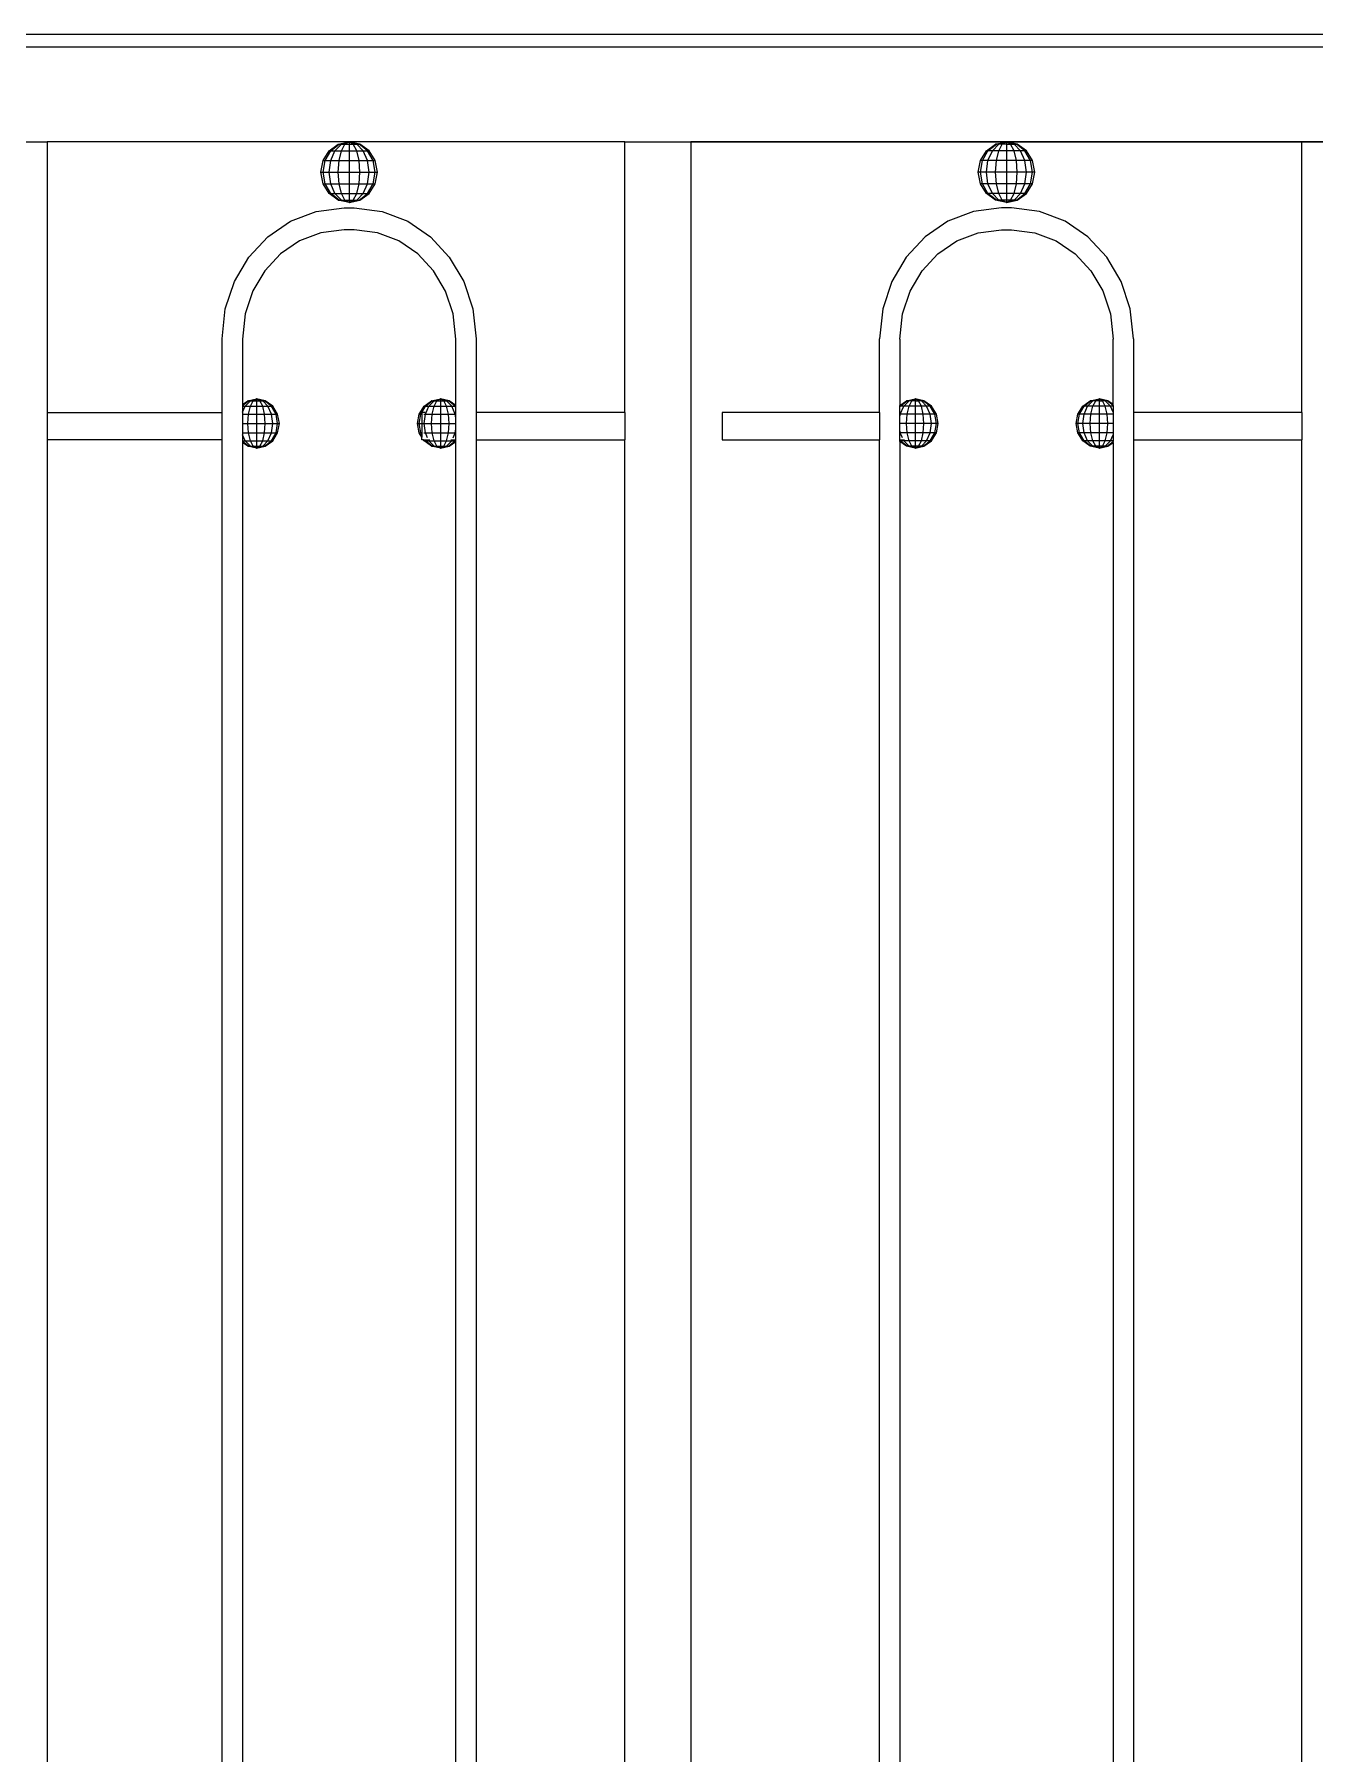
# Model space of a CAD drawing. Header units: millimetres. Extents: x 1832547 to 2001569, y -558009 to -417808.
# Drawn here: x 1950629 to 1951106, y -523340 to -522700 of the extents above; entities that cross this region are included whole.
import ezdxf

# ---------------------------------------------------------------- set-up
doc = ezdxf.new("R2010")
doc.units = ezdxf.units.MM
doc.header["$MEASUREMENT"] = 0
doc.layers.add('CA_manh 08', color=8, linetype='CONTINUOUS', lineweight=9)

msp = doc.modelspace()

# ---------------------------------------------------------------- linework, layer by layer
at = {"layer": 'CA_manh 08'}
for p, q in [((1954544.86, -522700.23), (1949274.75, -522700.23)), ((1949274.75, -522704.81), (1954544.86, -522704.81)), ((1950624.47, -522740.23), (1950633.93, -522740.23)), ((1950746.39, -522740.23), (1950633.93, -522740.23)), ((1950633.93, -522740.23), (1950633.93, -522841)), ((1950738.96, -522743.53), (1950742.37, -522741.09)), ((1950739.52, -522743.53), (1950742.67, -522741.09)), ((1950741.13, -522743.53), (1950743.55, -522741.09)), ((1950742.37, -522741.09), (1950746.39, -522740.23)), ((1950742.37, -522741.09), (1950742.67, -522741.09)), ((1950742.67, -522741.09), (1950746.39, -522740.23)), ((1950742.67, -522741.09), (1950743.55, -522741.09)), ((1950743.55, -522741.09), (1950746.39, -522740.23)), ((1950743.55, -522741.09), (1950744.85, -522741.09)), ((1950743.55, -522743.53), (1950744.85, -522741.09)), ((1950744.85, -522741.09), (1950746.39, -522740.23)), ((1950744.85, -522741.09), (1950746.39, -522741.09)), ((1950746.39, -522740.23), (1950746.39, -522741.09)), ((1950747.93, -522741.09), (1950746.39, -522740.23)), ((1950749.24, -522741.09), (1950746.39, -522740.23)), ((1950750.11, -522741.09), (1950746.39, -522740.23)), ((1950750.42, -522741.09), (1950746.39, -522740.23)), ((1950849.1, -522740.23), (1950746.39, -522740.23)), ((1950746.39, -522741.09), (1950747.93, -522741.09)), ((1950746.39, -522741.09), (1950746.39, -522743.53)), ((1950747.93, -522741.09), (1950749.24, -522741.09)), ((1950749.24, -522743.53), (1950747.93, -522741.09)), ((1950749.24, -522741.09), (1950750.11, -522741.09)), ((1950751.65, -522743.53), (1950749.24, -522741.09)), ((1950750.11, -522741.09), (1950750.42, -522741.09)), ((1950753.26, -522743.53), (1950750.11, -522741.09)), ((1950753.83, -522743.53), (1950750.42, -522741.09)), ((1950849.1, -522841), (1950849.1, -522740.23)), ((1950849.1, -522740.23), (1953667.69, -522740.23)), ((1950873.61, -522740.23), (1950873.61, -523473.59)), ((1950991.14, -522740.23), (1950873.61, -522740.23)), ((1950983.71, -522743.53), (1950987.12, -522741.09)), ((1950984.27, -522743.53), (1950987.43, -522741.09)), ((1950985.89, -522743.53), (1950988.3, -522741.09)), ((1950987.12, -522741.09), (1950991.14, -522740.23)), ((1950987.43, -522741.09), (1950987.12, -522741.09)), ((1950987.43, -522741.09), (1950991.14, -522740.23)), ((1950988.3, -522741.09), (1950987.43, -522741.09)), ((1950988.3, -522741.09), (1950991.14, -522740.23)), ((1950989.6, -522741.09), (1950988.3, -522741.09)), ((1950988.3, -522743.53), (1950989.6, -522741.09)), ((1950989.6, -522741.09), (1950991.14, -522740.23)), ((1950991.14, -522741.09), (1950989.6, -522741.09)), ((1950991.14, -522740.23), (1950991.14, -522741.09)), ((1950992.68, -522741.09), (1950991.14, -522740.23)), ((1950993.99, -522741.09), (1950991.14, -522740.23)), ((1950994.86, -522741.09), (1950991.14, -522740.23)), ((1950995.17, -522741.09), (1950991.14, -522740.23)), ((1951101.16, -522740.23), (1950991.14, -522740.23)), ((1950991.14, -522741.09), (1950992.68, -522741.09)), ((1950991.14, -522741.09), (1950991.14, -522743.53)), ((1950992.68, -522741.09), (1950993.99, -522741.09)), ((1950993.99, -522743.53), (1950992.68, -522741.09)), ((1950993.99, -522741.09), (1950994.86, -522741.09)), ((1950996.4, -522743.53), (1950993.99, -522741.09)), ((1950994.86, -522741.09), (1950995.17, -522741.09)), ((1950998.01, -522743.53), (1950994.86, -522741.09)), ((1950998.58, -522743.53), (1950995.17, -522741.09)), ((1951110.62, -522740.23), (1951101.16, -522740.23)), ((1951101.16, -522841), (1951101.16, -522740.23)), ((1950735.88, -522751.52), (1950736.68, -522747.2)), ((1950736.68, -522747.2), (1950738.96, -522743.53)), ((1950736.68, -522747.2), (1950737.42, -522747.2)), ((1950736.68, -522751.52), (1950737.42, -522747.2)), ((1950737.42, -522747.2), (1950739.52, -522743.53)), ((1950737.42, -522747.2), (1950739.52, -522747.2)), ((1950738.96, -522743.53), (1950739.52, -522743.53)), ((1950738.96, -522751.52), (1950739.52, -522747.2)), ((1950739.52, -522743.53), (1950741.13, -522743.53)), ((1950739.52, -522747.2), (1950741.13, -522743.53)), ((1950739.52, -522747.2), (1950742.67, -522747.2)), ((1950741.13, -522743.53), (1950743.55, -522743.53)), ((1950742.37, -522751.52), (1950742.67, -522747.2)), ((1950742.67, -522747.2), (1950743.55, -522743.53)), ((1950742.67, -522747.2), (1950746.39, -522747.2)), ((1950743.55, -522743.53), (1950746.39, -522743.53)), ((1950746.39, -522743.53), (1950749.24, -522743.53)), ((1950746.39, -522743.53), (1950746.39, -522747.2)), ((1950746.39, -522747.2), (1950750.11, -522747.2)), ((1950746.39, -522747.2), (1950746.39, -522751.52)), ((1950749.24, -522743.53), (1950751.65, -522743.53)), ((1950750.11, -522747.2), (1950749.24, -522743.53)), ((1950750.11, -522747.2), (1950753.26, -522747.2)), ((1950750.42, -522751.52), (1950750.11, -522747.2)), ((1950751.65, -522743.53), (1950753.26, -522743.53)), ((1950753.26, -522747.2), (1950751.65, -522743.53)), ((1950753.26, -522743.53), (1950753.83, -522743.53)), ((1950755.37, -522747.2), (1950753.26, -522743.53)), ((1950753.26, -522747.2), (1950755.37, -522747.2)), ((1950753.83, -522751.52), (1950753.26, -522747.2)), ((1950756.11, -522747.2), (1950753.83, -522743.53)), ((1950755.37, -522747.2), (1950756.11, -522747.2)), ((1950756.11, -522751.52), (1950755.37, -522747.2)), ((1950756.91, -522751.52), (1950756.11, -522747.2)), ((1950980.63, -522751.52), (1950981.43, -522747.2)), ((1950981.43, -522747.2), (1950983.71, -522743.53)), ((1950982.17, -522747.2), (1950981.43, -522747.2)), ((1950981.43, -522751.52), (1950982.17, -522747.2)), ((1950982.17, -522747.2), (1950984.27, -522743.53)), ((1950984.27, -522747.2), (1950982.17, -522747.2)), ((1950984.27, -522743.53), (1950983.71, -522743.53)), ((1950983.71, -522751.52), (1950984.27, -522747.2)), ((1950985.89, -522743.53), (1950984.27, -522743.53)), ((1950984.27, -522747.2), (1950985.89, -522743.53)), ((1950987.43, -522747.2), (1950984.27, -522747.2)), ((1950988.3, -522743.53), (1950985.89, -522743.53)), ((1950987.12, -522751.52), (1950987.43, -522747.2)), ((1950987.43, -522747.2), (1950988.3, -522743.53)), ((1950991.14, -522747.2), (1950987.43, -522747.2)), ((1950991.14, -522743.53), (1950988.3, -522743.53)), ((1950993.99, -522743.53), (1950991.14, -522743.53)), ((1950991.14, -522743.53), (1950991.14, -522747.2)), ((1950994.86, -522747.2), (1950991.14, -522747.2)), ((1950991.14, -522747.2), (1950991.14, -522751.52)), ((1950996.4, -522743.53), (1950993.99, -522743.53)), ((1950994.86, -522747.2), (1950993.99, -522743.53)), ((1950998.01, -522747.2), (1950994.86, -522747.2)), ((1950995.17, -522751.52), (1950994.86, -522747.2)), ((1950998.01, -522743.53), (1950996.4, -522743.53)), ((1950998.01, -522747.2), (1950996.4, -522743.53)), ((1950998.58, -522743.53), (1950998.01, -522743.53)), ((1951000.12, -522747.2), (1950998.01, -522743.53)), ((1951000.12, -522747.2), (1950998.01, -522747.2)), ((1950998.58, -522751.52), (1950998.01, -522747.2)), ((1951000.86, -522747.2), (1950998.58, -522743.53)), ((1951000.86, -522747.2), (1951000.12, -522747.2)), ((1951000.86, -522751.52), (1951000.12, -522747.2)), ((1951001.66, -522751.52), (1951000.86, -522747.2)), ((1950735.88, -522751.52), (1950736.68, -522751.52)), ((1950736.68, -522755.84), (1950735.88, -522751.52)), ((1950736.68, -522751.52), (1950738.96, -522751.52)), ((1950737.42, -522755.84), (1950736.68, -522751.52)), ((1950738.96, -522751.52), (1950742.37, -522751.52)), ((1950739.52, -522755.84), (1950738.96, -522751.52)), ((1950742.37, -522751.52), (1950746.39, -522751.52)), ((1950742.67, -522755.84), (1950742.37, -522751.52)), ((1950746.39, -522751.52), (1950750.42, -522751.52)), ((1950746.39, -522751.52), (1950746.39, -522755.84)), ((1950750.11, -522755.84), (1950750.42, -522751.52)), ((1950750.42, -522751.52), (1950753.83, -522751.52)), ((1950753.26, -522755.84), (1950753.83, -522751.52)), ((1950753.83, -522751.52), (1950756.11, -522751.52)), ((1950755.37, -522755.84), (1950756.11, -522751.52)), ((1950756.11, -522751.52), (1950756.91, -522751.52)), ((1950756.11, -522755.84), (1950756.91, -522751.52)), ((1950981.43, -522751.52), (1950980.63, -522751.52)), ((1950981.43, -522755.84), (1950980.63, -522751.52)), ((1950983.71, -522751.52), (1950981.43, -522751.52)), ((1950982.17, -522755.84), (1950981.43, -522751.52)), ((1950987.12, -522751.52), (1950983.71, -522751.52)), ((1950984.27, -522755.84), (1950983.71, -522751.52)), ((1950991.14, -522751.52), (1950987.12, -522751.52)), ((1950987.43, -522755.84), (1950987.12, -522751.52)), ((1950995.17, -522751.52), (1950991.14, -522751.52)), ((1950991.14, -522751.52), (1950991.14, -522755.84)), ((1950994.86, -522755.84), (1950995.17, -522751.52)), ((1950998.58, -522751.52), (1950995.17, -522751.52)), ((1950998.01, -522755.84), (1950998.58, -522751.52)), ((1951000.86, -522751.52), (1950998.58, -522751.52)), ((1951000.12, -522755.84), (1951000.86, -522751.52)), ((1951001.66, -522751.52), (1951000.86, -522751.52)), ((1951000.86, -522755.84), (1951001.66, -522751.52)), ((1950736.68, -522755.84), (1950737.42, -522755.84)), ((1950738.96, -522759.51), (1950736.68, -522755.84)), ((1950737.42, -522755.84), (1950739.52, -522755.84)), ((1950739.52, -522759.51), (1950737.42, -522755.84)), ((1950739.52, -522759.51), (1950738.96, -522759.51)), ((1950742.37, -522761.96), (1950738.96, -522759.51)), ((1950739.52, -522755.84), (1950742.67, -522755.84)), ((1950741.13, -522759.51), (1950739.52, -522755.84)), ((1950739.52, -522759.51), (1950741.13, -522759.51)), ((1950742.67, -522761.96), (1950739.52, -522759.51)), ((1950741.13, -522759.51), (1950743.55, -522759.51)), ((1950743.55, -522761.96), (1950741.13, -522759.51)), ((1950742.67, -522755.84), (1950746.39, -522755.84)), ((1950743.55, -522759.51), (1950742.67, -522755.84)), ((1950743.55, -522759.51), (1950746.39, -522759.51)), ((1950744.85, -522761.96), (1950743.55, -522759.51)), ((1950746.39, -522755.84), (1950750.11, -522755.84)), ((1950746.39, -522755.84), (1950746.39, -522759.51)), ((1950746.39, -522759.51), (1950749.24, -522759.51)), ((1950746.39, -522759.51), (1950746.39, -522761.96)), ((1950747.93, -522761.96), (1950749.24, -522759.51)), ((1950749.24, -522759.51), (1950750.11, -522755.84)), ((1950749.24, -522759.51), (1950751.65, -522759.51)), ((1950749.24, -522761.96), (1950751.65, -522759.51)), ((1950750.11, -522755.84), (1950753.26, -522755.84)), ((1950750.11, -522761.96), (1950753.26, -522759.51)), ((1950750.42, -522761.96), (1950753.83, -522759.51)), ((1950751.65, -522759.51), (1950753.26, -522755.84)), ((1950751.65, -522759.51), (1950753.26, -522759.51)), ((1950753.26, -522755.84), (1950755.37, -522755.84)), ((1950753.26, -522759.51), (1950755.37, -522755.84)), ((1950753.26, -522759.51), (1950753.83, -522759.51)), ((1950753.83, -522759.51), (1950756.11, -522755.84)), ((1950755.37, -522755.84), (1950756.11, -522755.84)), ((1950982.17, -522755.84), (1950981.43, -522755.84)), ((1950983.71, -522759.51), (1950981.43, -522755.84)), ((1950984.27, -522755.84), (1950982.17, -522755.84)), ((1950984.27, -522759.51), (1950982.17, -522755.84)), ((1950984.27, -522759.51), (1950983.71, -522759.51)), ((1950987.12, -522761.96), (1950983.71, -522759.51)), ((1950987.43, -522755.84), (1950984.27, -522755.84)), ((1950985.89, -522759.51), (1950984.27, -522755.84)), ((1950985.89, -522759.51), (1950984.27, -522759.51)), ((1950987.43, -522761.96), (1950984.27, -522759.51)), ((1950988.3, -522759.51), (1950985.89, -522759.51)), ((1950988.3, -522761.96), (1950985.89, -522759.51)), ((1950991.14, -522755.84), (1950987.43, -522755.84)), ((1950988.3, -522759.51), (1950987.43, -522755.84)), ((1950991.14, -522759.51), (1950988.3, -522759.51)), ((1950989.6, -522761.96), (1950988.3, -522759.51)), ((1950994.86, -522755.84), (1950991.14, -522755.84)), ((1950991.14, -522755.84), (1950991.14, -522759.51)), ((1950993.99, -522759.51), (1950991.14, -522759.51)), ((1950991.14, -522759.51), (1950991.14, -522761.96)), ((1950992.68, -522761.96), (1950993.99, -522759.51)), ((1950993.99, -522759.51), (1950994.86, -522755.84)), ((1950996.4, -522759.51), (1950993.99, -522759.51)), ((1950993.99, -522761.96), (1950996.4, -522759.51)), ((1950998.01, -522755.84), (1950994.86, -522755.84)), ((1950994.86, -522761.96), (1950998.01, -522759.51)), ((1950995.17, -522761.96), (1950998.58, -522759.51)), ((1950996.4, -522759.51), (1950998.01, -522755.84)), ((1950998.01, -522759.51), (1950996.4, -522759.51)), ((1951000.12, -522755.84), (1950998.01, -522755.84)), ((1950998.01, -522759.51), (1951000.12, -522755.84)), ((1950998.58, -522759.51), (1950998.01, -522759.51)), ((1950998.58, -522759.51), (1951000.86, -522755.84)), ((1951000.86, -522755.84), (1951000.12, -522755.84)), ((1950724.54, -522769.81), (1950734.09, -522766.14)), ((1950734.09, -522766.14), (1950744.49, -522764.85)), ((1950742.37, -522761.96), (1950742.67, -522761.96)), ((1950746.39, -522762.82), (1950742.37, -522761.96)), ((1950742.67, -522761.96), (1950743.55, -522761.96)), ((1950746.39, -522762.82), (1950742.67, -522761.96)), ((1950743.55, -522761.96), (1950744.85, -522761.96)), ((1950746.39, -522762.82), (1950743.55, -522761.96)), ((1950744.49, -522764.85), (1950748.28, -522764.85)), ((1950744.85, -522761.96), (1950746.39, -522761.96)), ((1950746.39, -522762.82), (1950744.85, -522761.96)), ((1950746.39, -522761.96), (1950747.93, -522761.96)), ((1950746.39, -522762.82), (1950747.93, -522761.96)), ((1950746.39, -522761.96), (1950746.39, -522762.82)), ((1950746.39, -522762.82), (1950749.24, -522761.96)), ((1950746.39, -522762.82), (1950750.11, -522761.96)), ((1950746.39, -522762.82), (1950750.42, -522761.96)), ((1950747.93, -522761.96), (1950749.24, -522761.96)), ((1950748.28, -522764.85), (1950758.68, -522766.14)), ((1950749.24, -522761.96), (1950750.11, -522761.96)), ((1950750.11, -522761.96), (1950750.42, -522761.96)), ((1950758.68, -522766.14), (1950768.23, -522769.81)), ((1950978.86, -522766.14), (1950969.3, -522769.81)), ((1950989.26, -522764.85), (1950978.86, -522766.14)), ((1950987.43, -522761.96), (1950987.12, -522761.96)), ((1950991.14, -522762.82), (1950987.12, -522761.96)), ((1950988.3, -522761.96), (1950987.43, -522761.96)), ((1950991.14, -522762.82), (1950987.43, -522761.96)), ((1950989.6, -522761.96), (1950988.3, -522761.96)), ((1950991.14, -522762.82), (1950988.3, -522761.96)), ((1950993.04, -522764.85), (1950989.26, -522764.85)), ((1950991.14, -522761.96), (1950989.6, -522761.96)), ((1950991.14, -522762.82), (1950989.6, -522761.96)), ((1950992.68, -522761.96), (1950991.14, -522761.96)), ((1950991.14, -522761.96), (1950991.14, -522762.82)), ((1950991.14, -522762.82), (1950995.17, -522761.96)), ((1950991.14, -522762.82), (1950994.86, -522761.96)), ((1950991.14, -522762.82), (1950993.99, -522761.96)), ((1950991.14, -522762.82), (1950992.68, -522761.96)), ((1950993.99, -522761.96), (1950992.68, -522761.96)), ((1951003.44, -522766.14), (1950993.04, -522764.85)), ((1950994.86, -522761.96), (1950993.99, -522761.96)), ((1950994.86, -522761.96), (1950995.17, -522761.96)), ((1951013, -522769.81), (1951003.44, -522766.14)), ((1950716.11, -522775.57), (1950724.54, -522769.81)), ((1950744.53, -522772.98), (1950735.85, -522774.06)), ((1950748.25, -522772.98), (1950744.53, -522772.98)), ((1950756.92, -522774.06), (1950748.25, -522772.98)), ((1950768.23, -522769.81), (1950776.66, -522775.57)), ((1950969.3, -522769.81), (1950960.87, -522775.57)), ((1950980.61, -522774.06), (1950989.29, -522772.98)), ((1950989.29, -522772.98), (1950993.01, -522772.98)), ((1950993.01, -522772.98), (1951001.68, -522774.06)), ((1951021.43, -522775.57), (1951013, -522769.81)), ((1950709.08, -522783.13), (1950716.11, -522775.57)), ((1950727.88, -522777.12), (1950720.85, -522781.92)), ((1950735.85, -522774.06), (1950727.88, -522777.12)), ((1950764.89, -522777.12), (1950756.92, -522774.06)), ((1950771.92, -522781.92), (1950764.89, -522777.12)), ((1950776.66, -522775.57), (1950783.7, -522783.13)), ((1950960.87, -522775.57), (1950953.84, -522783.13)), ((1950965.61, -522781.92), (1950972.64, -522777.12)), ((1950972.64, -522777.12), (1950980.61, -522774.06)), ((1951001.68, -522774.06), (1951009.65, -522777.12)), ((1951009.65, -522777.12), (1951016.68, -522781.92)), ((1951028.46, -522783.13), (1951021.43, -522775.57)), ((1950703.71, -522792.18), (1950709.08, -522783.13)), ((1950720.85, -522781.92), (1950714.99, -522788.22)), ((1950777.79, -522788.23), (1950771.92, -522781.92)), ((1950783.7, -522783.13), (1950789.06, -522792.18)), ((1950953.84, -522783.13), (1950948.48, -522792.18)), ((1950959.75, -522788.23), (1950965.61, -522781.92)), ((1951016.68, -522781.92), (1951022.55, -522788.22)), ((1951033.82, -522792.18), (1951028.46, -522783.13)), ((1950700.29, -522802.45), (1950703.71, -522792.18)), ((1950714.99, -522788.22), (1950710.51, -522795.77)), ((1950782.26, -522795.78), (1950777.79, -522788.23)), ((1950789.06, -522792.18), (1950792.48, -522802.45)), ((1950948.48, -522792.18), (1950945.06, -522802.45)), ((1950955.28, -522795.78), (1950959.75, -522788.23)), ((1951022.55, -522788.22), (1951027.02, -522795.77)), ((1951037.24, -522802.45), (1951033.82, -522792.18)), ((1950710.51, -522795.77), (1950707.66, -522804.33)), ((1950785.11, -522804.34), (1950782.26, -522795.78)), ((1950952.42, -522804.34), (1950955.28, -522795.78)), ((1951027.02, -522795.77), (1951029.87, -522804.33)), ((1950699.09, -522813.62), (1950700.29, -522802.45)), ((1950707.66, -522804.33), (1950706.66, -522813.65)), ((1950786.11, -522813.65), (1950785.11, -522804.34)), ((1950792.48, -522802.45), (1950793.68, -522813.62)), ((1950945.06, -522802.45), (1950943.86, -522813.62)), ((1950951.42, -522813.65), (1950952.42, -522804.34)), ((1951029.87, -522804.33), (1951030.88, -522813.65)), ((1951038.44, -522813.62), (1951037.24, -522802.45)), ((1950699.09, -522841), (1950699.09, -522813.62)), ((1950706.66, -522813.65), (1950706.66, -522838.1)), ((1950786.11, -522838.46), (1950786.11, -522813.65)), ((1950793.68, -522813.62), (1950793.68, -522841)), ((1950943.86, -522841), (1950943.86, -522813.62)), ((1950951.42, -522813.65), (1950951.42, -522838.46)), ((1951030.88, -522838.1), (1951030.88, -522813.65)), ((1951038.44, -522813.62), (1951038.44, -522841)), ((1950706.66, -522838.41), (1950708.9, -522836.67)), ((1950706.66, -522838.1), (1950708.66, -522836.67)), ((1950707.66, -522838.65), (1950709.61, -522836.67)), ((1950708.66, -522836.67), (1950711.91, -522835.97)), ((1950708.9, -522836.67), (1950708.66, -522836.67)), ((1950708.9, -522836.67), (1950711.91, -522835.97)), ((1950708.9, -522836.67), (1950709.61, -522836.67)), ((1950709.61, -522836.67), (1950711.91, -522835.97)), ((1950709.61, -522836.67), (1950710.67, -522836.67)), ((1950709.61, -522838.65), (1950710.67, -522836.67)), ((1950710.67, -522836.67), (1950711.91, -522835.97)), ((1950710.67, -522836.67), (1950711.91, -522836.67)), ((1950711.91, -522835.97), (1950711.91, -522836.67)), ((1950713.16, -522836.67), (1950711.91, -522835.97)), ((1950714.22, -522836.67), (1950711.91, -522835.97)), ((1950714.92, -522836.67), (1950711.91, -522835.97)), ((1950715.17, -522836.67), (1950711.91, -522835.97)), ((1950711.91, -522836.67), (1950713.16, -522836.67)), ((1950711.91, -522836.67), (1950711.91, -522838.65)), ((1950713.16, -522836.67), (1950714.22, -522836.67)), ((1950714.22, -522838.65), (1950713.16, -522836.67)), ((1950714.22, -522836.67), (1950714.92, -522836.67)), ((1950716.17, -522838.65), (1950714.22, -522836.67)), ((1950714.92, -522836.67), (1950715.17, -522836.67)), ((1950717.47, -522838.65), (1950714.92, -522836.67)), ((1950717.93, -522838.65), (1950715.17, -522836.67)), ((1950774.34, -522838.65), (1950777.1, -522836.67)), ((1950774.8, -522838.65), (1950777.35, -522836.67)), ((1950776.1, -522838.65), (1950778.05, -522836.67)), ((1950777.1, -522836.67), (1950780.36, -522835.97)), ((1950777.35, -522836.67), (1950777.1, -522836.67)), ((1950777.35, -522836.67), (1950780.36, -522835.97)), ((1950777.35, -522836.67), (1950778.05, -522836.67)), ((1950778.05, -522836.67), (1950780.36, -522835.97)), ((1950778.05, -522836.67), (1950779.11, -522836.67)), ((1950778.05, -522838.65), (1950779.11, -522836.67)), ((1950779.11, -522836.67), (1950780.36, -522835.97)), ((1950779.11, -522836.67), (1950780.36, -522836.67)), ((1950780.36, -522835.97), (1950780.36, -522836.67)), ((1950781.6, -522836.67), (1950780.36, -522835.97)), ((1950782.66, -522836.67), (1950780.36, -522835.97)), ((1950783.37, -522836.67), (1950780.36, -522835.97)), ((1950783.62, -522836.67), (1950780.36, -522835.97)), ((1950780.36, -522836.67), (1950781.6, -522836.67)), ((1950780.36, -522836.67), (1950780.36, -522838.65)), ((1950781.6, -522836.67), (1950782.66, -522836.67)), ((1950782.66, -522838.65), (1950781.6, -522836.67)), ((1950782.66, -522836.67), (1950783.37, -522836.67)), ((1950784.61, -522838.65), (1950782.66, -522836.67)), ((1950783.37, -522836.67), (1950783.62, -522836.67)), ((1950785.92, -522838.65), (1950783.37, -522836.67)), ((1950786.11, -522838.46), (1950783.62, -522836.67)), ((1950951.42, -522838.46), (1950953.92, -522836.67)), ((1950951.62, -522838.65), (1950954.17, -522836.67)), ((1950952.92, -522838.65), (1950954.87, -522836.67)), ((1950953.92, -522836.67), (1950957.18, -522835.97)), ((1950954.17, -522836.67), (1950953.92, -522836.67)), ((1950954.17, -522836.67), (1950957.18, -522835.97)), ((1950954.87, -522836.67), (1950954.17, -522836.67)), ((1950954.87, -522836.67), (1950957.18, -522835.97)), ((1950955.93, -522836.67), (1950954.87, -522836.67)), ((1950954.87, -522838.65), (1950955.93, -522836.67)), ((1950955.93, -522836.67), (1950957.18, -522835.97)), ((1950957.18, -522836.67), (1950955.93, -522836.67)), ((1950957.18, -522835.97), (1950957.18, -522836.67)), ((1950958.42, -522836.67), (1950957.18, -522835.97)), ((1950960.44, -522836.67), (1950957.18, -522835.97)), ((1950960.19, -522836.67), (1950957.18, -522835.97)), ((1950959.48, -522836.67), (1950957.18, -522835.97)), ((1950957.18, -522836.67), (1950958.42, -522836.67)), ((1950957.18, -522836.67), (1950957.18, -522838.65)), ((1950959.48, -522836.67), (1950958.42, -522836.67)), ((1950959.48, -522838.65), (1950958.42, -522836.67)), ((1950960.19, -522836.67), (1950959.48, -522836.67)), ((1950961.43, -522838.65), (1950959.48, -522836.67)), ((1950960.44, -522836.67), (1950960.19, -522836.67)), ((1950962.74, -522838.65), (1950960.19, -522836.67)), ((1950963.2, -522838.65), (1950960.44, -522836.67)), ((1951019.6, -522838.65), (1951022.36, -522836.67)), ((1951020.06, -522838.65), (1951022.61, -522836.67)), ((1951021.37, -522838.65), (1951023.32, -522836.67)), ((1951022.36, -522836.67), (1951025.62, -522835.97)), ((1951022.61, -522836.67), (1951022.36, -522836.67)), ((1951022.61, -522836.67), (1951025.62, -522835.97)), ((1951023.32, -522836.67), (1951022.61, -522836.67)), ((1951023.32, -522836.67), (1951025.62, -522835.97)), ((1951024.38, -522836.67), (1951023.32, -522836.67)), ((1951023.32, -522838.65), (1951024.38, -522836.67)), ((1951024.38, -522836.67), (1951025.62, -522835.97)), ((1951025.62, -522836.67), (1951024.38, -522836.67)), ((1951025.62, -522835.97), (1951025.62, -522836.67)), ((1951026.87, -522836.67), (1951025.62, -522835.97)), ((1951028.88, -522836.67), (1951025.62, -522835.97)), ((1951028.63, -522836.67), (1951025.62, -522835.97)), ((1951027.93, -522836.67), (1951025.62, -522835.97)), ((1951025.62, -522836.67), (1951026.87, -522836.67)), ((1951025.62, -522836.67), (1951025.62, -522838.65)), ((1951027.93, -522836.67), (1951026.87, -522836.67)), ((1951027.93, -522838.65), (1951026.87, -522836.67)), ((1951028.63, -522836.67), (1951027.93, -522836.67)), ((1951029.88, -522838.65), (1951027.93, -522836.67)), ((1951028.88, -522836.67), (1951028.63, -522836.67)), ((1951030.88, -522838.41), (1951028.63, -522836.67)), ((1951030.88, -522838.1), (1951028.88, -522836.67)), ((1950633.93, -522841), (1950699.09, -522841)), ((1950633.93, -522841), (1950633.93, -522851.16)), ((1950699.09, -522851.16), (1950699.09, -522841)), ((1950706.66, -522838.1), (1950706.66, -522838.41)), ((1950706.66, -522838.41), (1950706.66, -522838.65)), ((1950706.66, -522838.65), (1950707.66, -522838.65)), ((1950706.66, -522840.92), (1950707.66, -522838.65)), ((1950706.66, -522838.65), (1950706.66, -522840.92)), ((1950706.66, -522840.92), (1950706.66, -522841.62)), ((1950706.66, -522841.62), (1950708.9, -522841.62)), ((1950706.66, -522841.62), (1950706.66, -522845.12)), ((1950707.66, -522838.65), (1950709.61, -522838.65)), ((1950708.66, -522845.12), (1950708.9, -522841.62)), ((1950708.9, -522841.62), (1950709.61, -522838.65)), ((1950708.9, -522841.62), (1950711.91, -522841.62)), ((1950709.61, -522838.65), (1950711.91, -522838.65)), ((1950711.91, -522838.65), (1950714.22, -522838.65)), ((1950711.91, -522838.65), (1950711.91, -522841.62)), ((1950711.91, -522841.62), (1950714.92, -522841.62)), ((1950711.91, -522841.62), (1950711.91, -522845.12)), ((1950714.22, -522838.65), (1950716.17, -522838.65)), ((1950714.92, -522841.62), (1950714.22, -522838.65)), ((1950714.92, -522841.62), (1950717.47, -522841.62)), ((1950715.17, -522845.12), (1950714.92, -522841.62)), ((1950716.17, -522838.65), (1950717.47, -522838.65)), ((1950717.47, -522841.62), (1950716.17, -522838.65)), ((1950717.47, -522838.65), (1950717.93, -522838.65)), ((1950719.18, -522841.62), (1950717.47, -522838.65)), ((1950717.47, -522841.62), (1950719.18, -522841.62)), ((1950717.93, -522845.12), (1950717.47, -522841.62)), ((1950719.78, -522841.62), (1950717.93, -522838.65)), ((1950719.18, -522841.62), (1950719.78, -522841.62)), ((1950719.78, -522845.12), (1950719.18, -522841.62)), ((1950720.43, -522845.12), (1950719.78, -522841.62)), ((1950771.85, -522845.12), (1950772.49, -522841.62)), ((1950772.49, -522841.62), (1950774.34, -522838.65)), ((1950772.49, -522841.62), (1950773.09, -522841.62)), ((1950772.49, -522845.12), (1950773.09, -522841.62)), ((1950773.09, -522841.62), (1950773.5, -522841)), ((1950773.09, -522841.62), (1950773.5, -522841.62)), ((1950773.5, -522841), (1950774.8, -522838.65)), ((1950774.72, -522841), (1950773.5, -522841)), ((1950773.5, -522841), (1950773.5, -522841.62)), ((1950773.5, -522841.62), (1950773.5, -522845.12)), ((1950774.27, -522841.62), (1950774.8, -522841.62)), ((1950774.34, -522838.65), (1950774.8, -522838.65)), ((1950774.34, -522845.12), (1950774.8, -522841.62)), ((1950774.8, -522838.65), (1950776.1, -522838.65)), ((1950774.8, -522841.62), (1950776.1, -522838.65)), ((1950774.8, -522841.62), (1950777.35, -522841.62)), ((1950776.1, -522838.65), (1950778.05, -522838.65)), ((1950777.1, -522845.12), (1950777.35, -522841.62)), ((1950777.35, -522841.62), (1950778.05, -522838.65)), ((1950777.35, -522841.62), (1950780.36, -522841.62)), ((1950778.05, -522838.65), (1950780.36, -522838.65)), ((1950780.36, -522838.65), (1950782.66, -522838.65)), ((1950780.36, -522838.65), (1950780.36, -522841.62)), ((1950780.36, -522841.62), (1950783.37, -522841.62)), ((1950780.36, -522841.62), (1950780.36, -522845.12)), ((1950782.66, -522838.65), (1950784.61, -522838.65)), ((1950783.37, -522841.62), (1950782.66, -522838.65)), ((1950783.37, -522841.62), (1950785.92, -522841.62)), ((1950783.62, -522845.12), (1950783.37, -522841.62)), ((1950784.61, -522838.65), (1950785.92, -522838.65)), ((1950785.92, -522841.62), (1950784.61, -522838.65)), ((1950785.92, -522838.65), (1950786.11, -522838.65)), ((1950786.11, -522838.99), (1950785.92, -522838.65)), ((1950785.92, -522841.62), (1950786.11, -522841.62)), ((1950786.11, -522843.09), (1950785.92, -522841.62)), ((1950786.11, -522841), (1950785.99, -522841)), ((1950786.11, -522838.65), (1950786.11, -522838.46)), ((1950786.11, -522838.99), (1950786.11, -522838.65)), ((1950786.11, -522841), (1950786.11, -522838.99)), ((1950786.11, -522841.62), (1950786.11, -522841)), ((1950786.11, -522843.09), (1950786.11, -522841.62)), ((1950786.11, -522845.12), (1950786.11, -522843.09)), ((1950849.1, -522841), (1950793.68, -522841)), ((1950793.68, -522841), (1950793.68, -522851.16)), ((1950849.1, -522841), (1950849.1, -522851.16)), ((1950943.86, -522841), (1950885.25, -522841)), ((1950885.25, -522841), (1950885.25, -522851.16)), ((1950943.86, -522841), (1950943.86, -522851.16)), ((1950951.42, -522838.65), (1950951.42, -522838.46)), ((1950951.62, -522838.65), (1950951.42, -522838.65)), ((1950951.42, -522838.99), (1950951.62, -522838.65)), ((1950951.42, -522838.99), (1950951.42, -522838.65)), ((1950951.42, -522841), (1950951.42, -522838.99)), ((1950951.54, -522841), (1950951.42, -522841)), ((1950951.42, -522841.62), (1950951.42, -522841)), ((1950951.62, -522841.62), (1950951.42, -522841.62)), ((1950951.42, -522843.09), (1950951.62, -522841.62)), ((1950951.42, -522843.09), (1950951.42, -522841.62)), ((1950951.42, -522845.12), (1950951.42, -522843.09)), ((1950952.92, -522838.65), (1950951.62, -522838.65)), ((1950951.62, -522841.62), (1950952.92, -522838.65)), ((1950954.17, -522841.62), (1950951.62, -522841.62)), ((1950954.87, -522838.65), (1950952.92, -522838.65)), ((1950953.92, -522845.12), (1950954.17, -522841.62)), ((1950954.17, -522841.62), (1950954.87, -522838.65)), ((1950957.18, -522841.62), (1950954.17, -522841.62)), ((1950957.18, -522838.65), (1950954.87, -522838.65)), ((1950959.48, -522838.65), (1950957.18, -522838.65)), ((1950957.18, -522838.65), (1950957.18, -522841.62)), ((1950960.19, -522841.62), (1950957.18, -522841.62)), ((1950957.18, -522841.62), (1950957.18, -522845.12)), ((1950961.43, -522838.65), (1950959.48, -522838.65)), ((1950960.19, -522841.62), (1950959.48, -522838.65)), ((1950962.74, -522841.62), (1950960.19, -522841.62)), ((1950960.44, -522845.12), (1950960.19, -522841.62)), ((1950962.74, -522838.65), (1950961.43, -522838.65)), ((1950962.74, -522841.62), (1950961.43, -522838.65)), ((1950962.74, -522838.65), (1950963.2, -522838.65)), ((1950964.44, -522841.62), (1950962.74, -522838.65)), ((1950964.44, -522841.62), (1950962.74, -522841.62)), ((1950963.2, -522845.12), (1950962.74, -522841.62)), ((1950965.04, -522841.62), (1950963.2, -522838.65)), ((1950965.04, -522841.62), (1950964.44, -522841.62)), ((1950965.04, -522845.12), (1950964.44, -522841.62)), ((1950965.69, -522845.12), (1950965.04, -522841.62)), ((1951017.11, -522845.12), (1951017.76, -522841.62)), ((1951017.76, -522841.62), (1951019.6, -522838.65)), ((1951018.36, -522841.62), (1951017.76, -522841.62)), ((1951017.76, -522845.12), (1951018.36, -522841.62)), ((1951018.36, -522841.62), (1951020.06, -522838.65)), ((1951020.06, -522841.62), (1951018.36, -522841.62)), ((1951020.06, -522838.65), (1951019.6, -522838.65)), ((1951019.6, -522845.12), (1951020.06, -522841.62)), ((1951021.37, -522838.65), (1951020.06, -522838.65)), ((1951020.06, -522841.62), (1951021.37, -522838.65)), ((1951022.61, -522841.62), (1951020.06, -522841.62)), ((1951023.32, -522838.65), (1951021.37, -522838.65)), ((1951022.36, -522845.12), (1951022.61, -522841.62)), ((1951022.61, -522841.62), (1951023.32, -522838.65)), ((1951025.62, -522841.62), (1951022.61, -522841.62)), ((1951025.62, -522838.65), (1951023.32, -522838.65)), ((1951027.93, -522838.65), (1951025.62, -522838.65)), ((1951025.62, -522838.65), (1951025.62, -522841.62)), ((1951028.63, -522841.62), (1951025.62, -522841.62)), ((1951025.62, -522841.62), (1951025.62, -522845.12)), ((1951029.88, -522838.65), (1951027.93, -522838.65)), ((1951028.63, -522841.62), (1951027.93, -522838.65)), ((1951030.88, -522841.62), (1951028.63, -522841.62)), ((1951028.88, -522845.12), (1951028.63, -522841.62)), ((1951030.88, -522838.65), (1951029.88, -522838.65)), ((1951030.88, -522840.92), (1951029.88, -522838.65)), ((1951030.88, -522838.41), (1951030.88, -522838.1)), ((1951030.88, -522838.41), (1951030.88, -522838.65)), ((1951030.88, -522838.65), (1951030.88, -522840.92)), ((1951030.88, -522840.92), (1951030.88, -522841.62)), ((1951030.88, -522841.62), (1951030.88, -522845.12)), ((1951101.16, -522841), (1951038.44, -522841)), ((1951038.44, -522841), (1951038.44, -522851.16)), ((1951101.16, -522841), (1951101.16, -522851.16)), ((1950706.66, -522845.12), (1950708.66, -522845.12)), ((1950706.66, -522845.12), (1950706.66, -522848.61)), ((1950706.66, -522848.61), (1950708.9, -522848.61)), ((1950706.66, -522848.61), (1950706.66, -522849.32)), ((1950707.66, -522851.58), (1950706.66, -522849.32)), ((1950706.66, -522849.32), (1950706.66, -522851.58)), ((1950708.66, -522845.12), (1950711.91, -522845.12)), ((1950708.9, -522848.61), (1950708.66, -522845.12)), ((1950708.9, -522848.61), (1950711.91, -522848.61)), ((1950709.61, -522851.58), (1950708.9, -522848.61)), ((1950711.91, -522845.12), (1950715.17, -522845.12)), ((1950711.91, -522845.12), (1950711.91, -522848.61)), ((1950711.91, -522848.61), (1950714.92, -522848.61)), ((1950711.91, -522848.61), (1950711.91, -522851.58)), ((1950714.22, -522851.58), (1950714.92, -522848.61)), ((1950714.92, -522848.61), (1950715.17, -522845.12)), ((1950714.92, -522848.61), (1950717.47, -522848.61)), ((1950715.17, -522845.12), (1950717.93, -522845.12)), ((1950716.17, -522851.58), (1950717.47, -522848.61)), ((1950717.47, -522848.61), (1950717.93, -522845.12)), ((1950717.47, -522848.61), (1950719.18, -522848.61)), ((1950717.47, -522851.58), (1950719.18, -522848.61)), ((1950717.93, -522845.12), (1950719.78, -522845.12)), ((1950717.93, -522851.58), (1950719.78, -522848.61)), ((1950719.18, -522848.61), (1950719.78, -522845.12)), ((1950719.18, -522848.61), (1950719.78, -522848.61)), ((1950719.78, -522845.12), (1950720.43, -522845.12)), ((1950719.78, -522848.61), (1950720.43, -522845.12)), ((1950771.85, -522845.12), (1950772.49, -522845.12)), ((1950772.49, -522848.61), (1950771.85, -522845.12)), ((1950773.09, -522848.61), (1950772.49, -522845.12)), ((1950772.49, -522845.12), (1950773.5, -522845.12)), ((1950772.49, -522848.61), (1950773.09, -522848.61)), ((1950773.5, -522850.23), (1950772.49, -522848.61)), ((1950773.09, -522848.61), (1950773.5, -522848.61)), ((1950773.5, -522849.32), (1950773.09, -522848.61)), ((1950773.5, -522845.12), (1950774.34, -522845.12)), ((1950773.5, -522845.12), (1950773.5, -522848.61)), ((1950773.5, -522848.61), (1950773.5, -522849.32)), ((1950773.5, -522849.32), (1950773.5, -522850.23)), ((1950774.27, -522848.61), (1950774.8, -522848.61)), ((1950774.34, -522845.12), (1950777.1, -522845.12)), ((1950774.8, -522848.61), (1950774.34, -522845.12)), ((1950774.8, -522848.61), (1950777.35, -522848.61)), ((1950775.59, -522850.42), (1950774.8, -522848.61)), ((1950777.1, -522845.12), (1950780.36, -522845.12)), ((1950777.35, -522848.61), (1950777.1, -522845.12)), ((1950777.35, -522848.61), (1950780.36, -522848.61)), ((1950778.05, -522851.58), (1950777.35, -522848.61)), ((1950780.36, -522845.12), (1950783.62, -522845.12)), ((1950780.36, -522845.12), (1950780.36, -522848.61)), ((1950780.36, -522848.61), (1950783.37, -522848.61)), ((1950780.36, -522848.61), (1950780.36, -522851.58)), ((1950782.66, -522851.58), (1950783.37, -522848.61)), ((1950783.37, -522848.61), (1950783.62, -522845.12)), ((1950783.37, -522848.61), (1950785.92, -522848.61)), ((1950783.62, -522845.12), (1950786.11, -522845.12)), ((1950785.13, -522850.42), (1950785.92, -522848.61)), ((1950785.92, -522848.61), (1950786.11, -522847.14)), ((1950785.92, -522848.61), (1950786.11, -522848.61)), ((1950786.11, -522847.14), (1950786.11, -522845.12)), ((1950786.11, -522848.61), (1950786.11, -522847.14)), ((1950786.11, -522851.16), (1950786.11, -522848.61)), ((1950953.92, -522845.12), (1950951.42, -522845.12)), ((1950951.42, -522847.14), (1950951.42, -522845.12)), ((1950951.62, -522848.61), (1950951.42, -522847.14)), ((1950951.42, -522848.61), (1950951.42, -522847.14)), ((1950951.62, -522848.61), (1950951.42, -522848.61)), ((1950951.42, -522851.16), (1950951.42, -522848.61)), ((1950954.17, -522848.61), (1950951.62, -522848.61)), ((1950952.41, -522850.42), (1950951.62, -522848.61)), ((1950957.18, -522845.12), (1950953.92, -522845.12)), ((1950954.17, -522848.61), (1950953.92, -522845.12)), ((1950957.18, -522848.61), (1950954.17, -522848.61)), ((1950954.87, -522851.58), (1950954.17, -522848.61)), ((1950960.44, -522845.12), (1950957.18, -522845.12)), ((1950957.18, -522845.12), (1950957.18, -522848.61)), ((1950960.19, -522848.61), (1950957.18, -522848.61)), ((1950957.18, -522848.61), (1950957.18, -522851.58)), ((1950959.48, -522851.58), (1950960.19, -522848.61)), ((1950960.19, -522848.61), (1950960.44, -522845.12)), ((1950962.74, -522848.61), (1950960.19, -522848.61)), ((1950963.2, -522845.12), (1950960.44, -522845.12)), ((1950961.43, -522851.58), (1950962.74, -522848.61)), ((1950962.74, -522848.61), (1950963.2, -522845.12)), ((1950964.44, -522848.61), (1950962.74, -522848.61)), ((1950962.74, -522851.58), (1950964.44, -522848.61)), ((1950965.04, -522845.12), (1950963.2, -522845.12)), ((1950963.2, -522851.58), (1950965.04, -522848.61)), ((1950964.44, -522848.61), (1950965.04, -522845.12)), ((1950965.04, -522848.61), (1950964.44, -522848.61)), ((1950965.69, -522845.12), (1950965.04, -522845.12)), ((1950965.04, -522848.61), (1950965.69, -522845.12)), ((1951017.76, -522845.12), (1951017.11, -522845.12)), ((1951017.76, -522848.61), (1951017.11, -522845.12)), ((1951019.6, -522845.12), (1951017.76, -522845.12)), ((1951018.36, -522848.61), (1951017.76, -522845.12)), ((1951018.36, -522848.61), (1951017.76, -522848.61)), ((1951019.6, -522851.58), (1951017.76, -522848.61)), ((1951020.06, -522848.61), (1951018.36, -522848.61)), ((1951020.06, -522851.58), (1951018.36, -522848.61)), ((1951022.36, -522845.12), (1951019.6, -522845.12)), ((1951020.06, -522848.61), (1951019.6, -522845.12)), ((1951022.61, -522848.61), (1951020.06, -522848.61)), ((1951021.37, -522851.58), (1951020.06, -522848.61)), ((1951025.62, -522845.12), (1951022.36, -522845.12)), ((1951022.61, -522848.61), (1951022.36, -522845.12)), ((1951025.62, -522848.61), (1951022.61, -522848.61)), ((1951023.32, -522851.58), (1951022.61, -522848.61)), ((1951028.88, -522845.12), (1951025.62, -522845.12)), ((1951025.62, -522845.12), (1951025.62, -522848.61)), ((1951028.63, -522848.61), (1951025.62, -522848.61)), ((1951025.62, -522848.61), (1951025.62, -522851.58)), ((1951027.93, -522851.58), (1951028.63, -522848.61)), ((1951028.63, -522848.61), (1951028.88, -522845.12)), ((1951030.88, -522848.61), (1951028.63, -522848.61)), ((1951030.88, -522845.12), (1951028.88, -522845.12)), ((1951029.88, -522851.58), (1951030.88, -522849.32)), ((1951030.88, -522845.12), (1951030.88, -522848.61)), ((1951030.88, -522848.61), (1951030.88, -522849.32)), ((1951030.88, -522849.32), (1951030.88, -522851.58)), ((1950699.09, -522851.16), (1950633.93, -522851.16)), ((1950633.93, -522851.16), (1950633.93, -523363.43)), ((1950699.09, -523363.43), (1950699.09, -522851.16)), ((1950706.66, -522851.58), (1950707.66, -522851.58)), ((1950706.66, -522851.58), (1950706.66, -522851.82)), ((1950708.9, -522853.56), (1950706.66, -522851.82)), ((1950706.66, -522851.82), (1950706.66, -522852.13)), ((1950708.66, -522853.56), (1950706.66, -522852.13)), ((1950706.66, -522852.13), (1950706.66, -523368.32)), ((1950707.66, -522851.58), (1950709.61, -522851.58)), ((1950709.61, -522853.56), (1950707.66, -522851.58)), ((1950708.66, -522853.56), (1950708.9, -522853.56)), ((1950711.91, -522854.26), (1950708.66, -522853.56)), ((1950708.9, -522853.56), (1950709.61, -522853.56)), ((1950711.91, -522854.26), (1950708.9, -522853.56)), ((1950709.61, -522851.58), (1950711.91, -522851.58)), ((1950710.67, -522853.56), (1950709.61, -522851.58)), ((1950709.61, -522853.56), (1950710.67, -522853.56)), ((1950711.91, -522854.26), (1950709.61, -522853.56)), ((1950710.67, -522853.56), (1950711.91, -522853.56)), ((1950711.91, -522854.26), (1950710.67, -522853.56)), ((1950711.91, -522851.58), (1950714.22, -522851.58)), ((1950711.91, -522851.58), (1950711.91, -522853.56)), ((1950711.91, -522853.56), (1950713.16, -522853.56)), ((1950711.91, -522854.26), (1950713.16, -522853.56)), ((1950711.91, -522853.56), (1950711.91, -522854.26)), ((1950711.91, -522854.26), (1950714.22, -522853.56)), ((1950711.91, -522854.26), (1950714.92, -522853.56)), ((1950711.91, -522854.26), (1950715.17, -522853.56)), ((1950713.16, -522853.56), (1950714.22, -522851.58)), ((1950713.16, -522853.56), (1950714.22, -522853.56)), ((1950714.22, -522851.58), (1950716.17, -522851.58)), ((1950714.22, -522853.56), (1950716.17, -522851.58)), ((1950714.22, -522853.56), (1950714.92, -522853.56)), ((1950714.92, -522853.56), (1950717.47, -522851.58)), ((1950714.92, -522853.56), (1950715.17, -522853.56)), ((1950715.17, -522853.56), (1950717.93, -522851.58)), ((1950716.17, -522851.58), (1950717.47, -522851.58)), ((1950717.47, -522851.58), (1950717.93, -522851.58)), ((1950773.5, -522851.16), (1950773.5, -522850.23)), ((1950774.07, -522851.16), (1950773.5, -522851.16)), ((1950774.34, -522851.58), (1950774.07, -522851.16)), ((1950774.07, -522851.16), (1950774.55, -522851.16)), ((1950774.8, -522851.58), (1950774.34, -522851.58)), ((1950777.1, -522853.56), (1950774.34, -522851.58)), ((1950774.8, -522851.58), (1950774.55, -522851.16)), ((1950774.55, -522851.16), (1950775.91, -522851.16)), ((1950774.8, -522851.58), (1950776.1, -522851.58)), ((1950777.35, -522853.56), (1950774.8, -522851.58)), ((1950776.1, -522851.58), (1950775.91, -522851.16)), ((1950775.91, -522851.16), (1950776.4, -522851.16)), ((1950776.1, -522851.58), (1950778.05, -522851.58)), ((1950778.05, -522853.56), (1950776.1, -522851.58)), ((1950777.1, -522853.56), (1950777.35, -522853.56)), ((1950780.36, -522854.26), (1950777.1, -522853.56)), ((1950777.35, -522853.56), (1950778.05, -522853.56)), ((1950780.36, -522854.26), (1950777.35, -522853.56)), ((1950778.05, -522851.58), (1950780.36, -522851.58)), ((1950779.11, -522853.56), (1950778.05, -522851.58)), ((1950778.05, -522853.56), (1950779.11, -522853.56)), ((1950780.36, -522854.26), (1950778.05, -522853.56)), ((1950779.11, -522853.56), (1950780.36, -522853.56)), ((1950780.36, -522854.26), (1950779.11, -522853.56)), ((1950780.36, -522851.58), (1950782.66, -522851.58)), ((1950780.36, -522851.58), (1950780.36, -522853.56)), ((1950780.36, -522853.56), (1950781.6, -522853.56)), ((1950780.36, -522854.26), (1950781.6, -522853.56)), ((1950780.36, -522853.56), (1950780.36, -522854.26)), ((1950780.36, -522854.26), (1950782.66, -522853.56)), ((1950780.36, -522854.26), (1950783.37, -522853.56)), ((1950780.36, -522854.26), (1950783.62, -522853.56)), ((1950781.6, -522853.56), (1950782.66, -522851.58)), ((1950781.6, -522853.56), (1950782.66, -522853.56)), ((1950782.66, -522851.58), (1950784.61, -522851.58)), ((1950782.66, -522853.56), (1950784.61, -522851.58)), ((1950782.66, -522853.56), (1950783.37, -522853.56)), ((1950783.37, -522853.56), (1950785.92, -522851.58)), ((1950783.37, -522853.56), (1950783.62, -522853.56)), ((1950783.62, -522853.56), (1950786.11, -522851.77)), ((1950784.32, -522851.16), (1950784.8, -522851.16)), ((1950784.61, -522851.58), (1950784.8, -522851.16)), ((1950784.61, -522851.58), (1950785.92, -522851.58)), ((1950784.8, -522851.16), (1950786.11, -522851.16)), ((1950785.92, -522851.58), (1950786.11, -522851.25)), ((1950785.92, -522851.58), (1950786.11, -522851.58)), ((1950786.11, -522851.25), (1950786.11, -522851.16)), ((1950786.11, -522851.58), (1950786.11, -522851.25)), ((1950786.11, -522851.77), (1950786.11, -522851.58)), ((1950786.11, -523361.66), (1950786.11, -522851.77)), ((1950793.68, -522851.16), (1950849.1, -522851.16)), ((1950793.68, -522851.16), (1950793.68, -523363.43)), ((1950849.1, -523363.43), (1950849.1, -522851.16)), ((1950885.25, -522851.16), (1950943.86, -522851.16)), ((1950943.86, -523363.43), (1950943.86, -522851.16)), ((1950951.42, -522851.16), (1950952.73, -522851.16)), ((1950951.42, -522851.25), (1950951.42, -522851.16)), ((1950951.62, -522851.58), (1950951.42, -522851.25)), ((1950951.42, -522851.58), (1950951.42, -522851.25)), ((1950951.62, -522851.58), (1950951.42, -522851.58)), ((1950951.42, -522851.77), (1950951.42, -522851.58)), ((1950951.42, -522851.77), (1950951.42, -523361.66)), ((1950953.92, -522853.56), (1950951.42, -522851.77)), ((1950952.92, -522851.58), (1950951.62, -522851.58)), ((1950954.17, -522853.56), (1950951.62, -522851.58)), ((1950952.92, -522851.58), (1950952.73, -522851.16)), ((1950952.73, -522851.16), (1950953.22, -522851.16)), ((1950954.87, -522851.58), (1950952.92, -522851.58)), ((1950954.87, -522853.56), (1950952.92, -522851.58)), ((1950954.17, -522853.56), (1950953.92, -522853.56)), ((1950957.18, -522854.26), (1950953.92, -522853.56)), ((1950954.87, -522853.56), (1950954.17, -522853.56)), ((1950957.18, -522854.26), (1950954.17, -522853.56)), ((1950957.18, -522851.58), (1950954.87, -522851.58)), ((1950955.93, -522853.56), (1950954.87, -522851.58)), ((1950955.93, -522853.56), (1950954.87, -522853.56)), ((1950957.18, -522854.26), (1950954.87, -522853.56)), ((1950957.18, -522853.56), (1950955.93, -522853.56)), ((1950957.18, -522854.26), (1950955.93, -522853.56)), ((1950959.48, -522851.58), (1950957.18, -522851.58)), ((1950957.18, -522851.58), (1950957.18, -522853.56)), ((1950958.42, -522853.56), (1950957.18, -522853.56)), ((1950957.18, -522853.56), (1950957.18, -522854.26)), ((1950957.18, -522854.26), (1950960.44, -522853.56)), ((1950957.18, -522854.26), (1950960.19, -522853.56)), ((1950957.18, -522854.26), (1950959.48, -522853.56)), ((1950957.18, -522854.26), (1950958.42, -522853.56)), ((1950958.42, -522853.56), (1950959.48, -522851.58)), ((1950959.48, -522853.56), (1950958.42, -522853.56)), ((1950961.43, -522851.58), (1950959.48, -522851.58)), ((1950959.48, -522853.56), (1950961.43, -522851.58)), ((1950960.19, -522853.56), (1950959.48, -522853.56)), ((1950960.19, -522853.56), (1950962.74, -522851.58)), ((1950960.19, -522853.56), (1950960.44, -522853.56)), ((1950960.44, -522853.56), (1950963.2, -522851.58)), ((1950962.74, -522851.58), (1950961.43, -522851.58)), ((1950963.2, -522851.58), (1950962.74, -522851.58)), ((1951020.06, -522851.58), (1951019.6, -522851.58)), ((1951022.36, -522853.56), (1951019.6, -522851.58)), ((1951021.37, -522851.58), (1951020.06, -522851.58)), ((1951022.61, -522853.56), (1951020.06, -522851.58)), ((1951023.32, -522851.58), (1951021.37, -522851.58)), ((1951023.32, -522853.56), (1951021.37, -522851.58)), ((1951022.61, -522853.56), (1951022.36, -522853.56)), ((1951025.62, -522854.26), (1951022.36, -522853.56)), ((1951023.32, -522853.56), (1951022.61, -522853.56)), ((1951025.62, -522854.26), (1951022.61, -522853.56)), ((1951025.62, -522851.58), (1951023.32, -522851.58)), ((1951024.38, -522853.56), (1951023.32, -522851.58)), ((1951024.38, -522853.56), (1951023.32, -522853.56)), ((1951025.62, -522854.26), (1951023.32, -522853.56)), ((1951025.62, -522853.56), (1951024.38, -522853.56)), ((1951025.62, -522854.26), (1951024.38, -522853.56)), ((1951027.93, -522851.58), (1951025.62, -522851.58)), ((1951025.62, -522851.58), (1951025.62, -522853.56)), ((1951026.87, -522853.56), (1951025.62, -522853.56)), ((1951025.62, -522853.56), (1951025.62, -522854.26)), ((1951025.62, -522854.26), (1951028.88, -522853.56)), ((1951025.62, -522854.26), (1951028.63, -522853.56)), ((1951025.62, -522854.26), (1951027.93, -522853.56)), ((1951025.62, -522854.26), (1951026.87, -522853.56)), ((1951026.87, -522853.56), (1951027.93, -522851.58)), ((1951027.93, -522853.56), (1951026.87, -522853.56)), ((1951029.88, -522851.58), (1951027.93, -522851.58)), ((1951027.93, -522853.56), (1951029.88, -522851.58)), ((1951028.63, -522853.56), (1951027.93, -522853.56)), ((1951028.63, -522853.56), (1951030.88, -522851.82)), ((1951028.63, -522853.56), (1951028.88, -522853.56)), ((1951028.88, -522853.56), (1951030.88, -522852.13)), ((1951030.88, -522851.58), (1951029.88, -522851.58)), ((1951030.88, -522851.58), (1951030.88, -522851.82)), ((1951030.88, -522852.13), (1951030.88, -522851.82)), ((1951030.88, -522852.13), (1951030.88, -523368.32)), ((1951038.44, -522851.16), (1951101.16, -522851.16)), ((1951038.44, -522851.16), (1951038.44, -523363.43)), ((1951101.16, -523363.43), (1951101.16, -522851.16))]:
    msp.add_line(p, q, dxfattribs=at)

doc.saveas('drawing.dxf')
